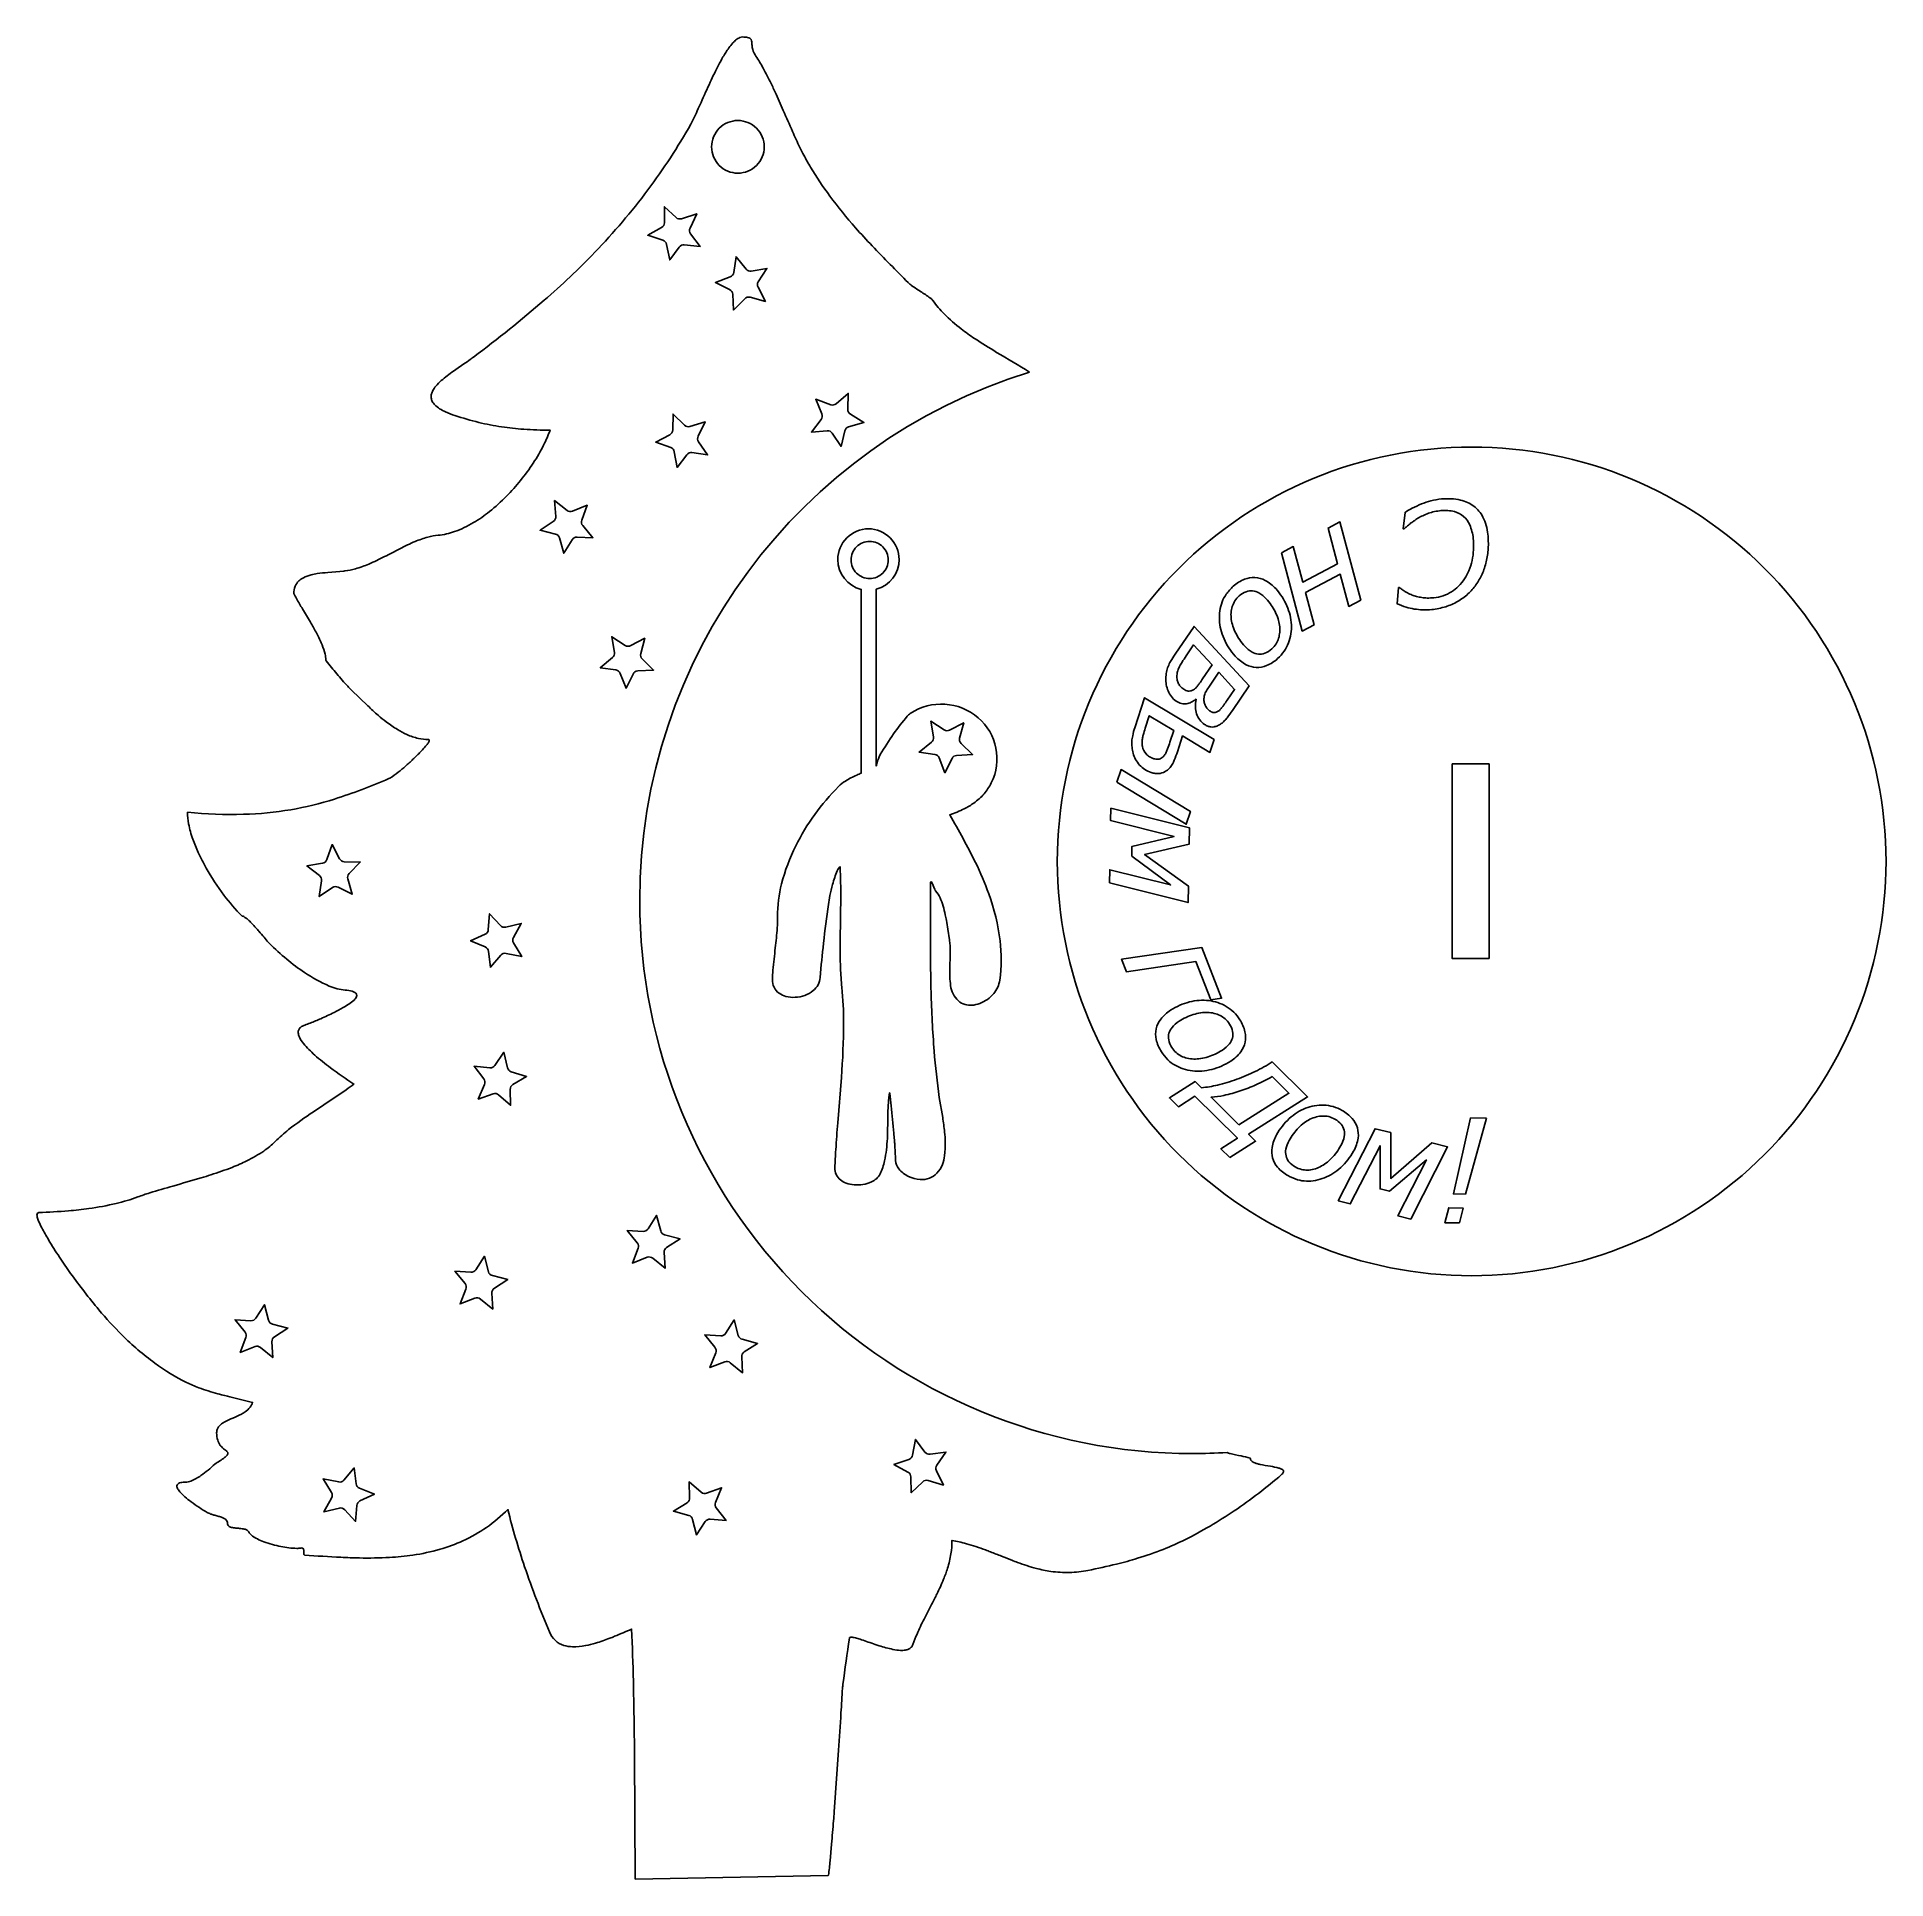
# Model space of a CAD drawing. Header units: metres. Extents: x 507.3 to 577.5, y -129.3 to -59.3.
import ezdxf

# ---------------------------------------------------------------- set-up
doc = ezdxf.new("R2010")
doc.units = ezdxf.units.M

msp = doc.modelspace()

# ---------------------------------------------------------------- linework, layer by layer
for points in [[(544.991535, -72.007202, 0.000437), (543.738734, -71.257087, -0.011424), (542.902661, -70.731197, -0.018004), (542.392626, -70.36683, -0.03269), (541.745898, -69.797678, -0.042387), (541.318052, -69.288725, 0.080652), (541.248241, -69.217485, 0.01863), (540.893398, -68.976119, -0.014658), (540.504054, -68.715783, -0.041701), (540.378162, -68.609305, -0.0051), (539.007617, -67.210513, -0.010695), (538.375405, -66.523126, -0.020949), (537.401942, -65.320143, -0.02451), (536.66656, -64.220471, -0.01484), (536.414056, -63.769838, -0.011377), (536.115982, -63.16565, -0.004969), (535.98139, -62.868752, -0.001839), (535.628749, -62.061822, 0.004384), (535.320196, -61.365454, 0.007613), (535.132944, -60.968825, 0.01425), (534.8281, -60.390086, 0.017925), (534.55665, -59.946498, -0.107509), (534.4512, -59.674946, -0.014202), (534.445288, -59.629089, -0.009498), (534.439709, -59.560187), (534.434452, -59.484897), (534.432073, -59.461995, 0.091041), (534.403437, -59.372902, 0.126502), (534.357464, -59.32298, 0.098803), (534.275587, -59.290474, 0.045271), (534.085569, -59.273234, 0.104204), (533.976119, -59.296295, 0.067826), (533.830592, -59.385671, 0.039014), (533.713725, -59.497684, 0.025801), (533.560509, -59.688312, 0.027109), (533.339037, -60.032908, 0.01575), (533.010162, -60.656187, 0.006241), (532.850834, -60.993268, 0.002763), (532.504804, -61.760822, -0.005878), (532.217322, -62.388049, -0.018181), (532.114708, -62.586178, -0.032159), (530.48432, -65.082663, -0.03082), (528.469595, -67.45315, -0.022976), (526.545572, -69.277399, -0.017687), (523.862562, -71.435855, -0.007081), (523.734848, -71.528571, -0.003797), (523.492983, -71.696246), (523.189822, -71.904002), (523.092631, -71.971902, 0.023279), (522.633435, -72.33062, 0.044695), (522.421474, -72.548445, 0.044901), (522.31244, -72.71035, 0.063466), (522.261605, -72.839048, 0.089849), (522.251235, -72.986526, 0.092308), (522.292832, -73.124352, 0.078533), (522.387066, -73.252531, 0.052996), (522.570621, -73.399214, 0.03697), (522.795017, -73.520178, 0.024693), (523.150441, -73.658494, 0.021019), (524.055852, -73.918573, 0.022311), (524.926898, -74.088869, 0.020154), (525.765737, -74.179949, 0.016965), (526.767388, -74.213945, -0.034209), (526.523355, -74.784311, -0.026881), (526.126844, -75.466624, -0.049507), (525.110181, -76.726138, -0.029427), (524.463819, -77.309156, -0.03482), (523.858755, -77.72798, -0.048351), (523.131127, -78.069851, -0.061556), (522.513926, -78.207641, 0.042131), (522.125673, -78.278654, 0.032067), (521.635326, -78.446188, 0.015181), (521.348578, -78.575518, 0.007317), (520.766411, -78.870283, -0.00708), (520.178193, -79.168464, -0.014464), (519.884203, -79.301902, -0.030052), (519.376655, -79.47977, -0.03857), (518.965724, -79.563021), (518.931241, -79.566687), (518.319989, -79.620663, 0.014826), (517.922162, -79.667331, 0.025311), (517.691976, -79.713282, 0.051959), (517.39353, -79.822721, 0.076747), (517.216387, -79.946132, 0.108875), (517.080363, -80.148315, 0.094107), (517.027923, -80.424467, 0.01282), (517.127453, -80.610491, 0.005854), (517.360466, -81.009433, -0.001675), (517.662809, -81.517278, -0.00493), (517.763251, -81.691178, -0.012529), (517.977681, -82.094296, -0.018898), (518.102803, -82.370015, -0.036323), (518.218586, -82.724608, -0.060823), (518.245648, -82.946254, 0.168376), (518.258017, -82.981941, 0.009705), (518.662009, -83.474779, 0.006635), (519.077803, -83.94949, 0.020552), (519.220227, -84.095285), (519.836812, -84.688177, 0.010739), (520.241055, -85.053739, 0.014996), (520.543649, -85.300306, 0.025326), (520.967387, -85.59213, 0.032608), (521.320644, -85.779312, 0.04809), (521.761164, -85.928218, 0.057528), (522.147702, -85.972839, -0.117876), (522.167953, -85.97768, -0.184592), (522.17706, -85.987727, -0.124899), (522.178827, -86.002044, -0.061807), (522.171722, -86.029967, -0.051369), (522.145945, -86.080055, -0.022999), (522.072596, -86.181952, -0.020798), (521.917744, -86.361567, -0.012018), (521.630034, -86.654081, -0.009569), (521.338139, -86.926285, -0.010815), (521.070261, -87.156413, -0.018954), (520.768498, -87.385913, -0.050237), (520.643524, -87.456133, -0.026246), (518.576345, -88.231971, -0.033839), (516.911718, -88.637414, -0.036759), (515.12054, -88.813105, -0.030999), (512.988731, -88.73272, 0.0484), (513.03181, -89.1767, 0.035693), (513.189947, -89.759857, 0.024751), (513.395458, -90.266061, 0.020462), (513.698245, -90.85329, 0.0311), (514.370229, -91.880828, 0.036029), (515.063986, -92.682481, -0.137871), (515.129327, -92.700847, -0.045599), (515.291295, -92.821229, -0.01771), (515.410762, -92.936083, -0.010602), (515.599108, -93.138882, -0.004407), (515.699684, -93.253915, -0.002194), (515.898583, -93.487557, 0.004161), (516.059512, -93.675099, 0.016976), (516.100873, -93.719368, 0.023426), (516.757443, -94.317137, 0.024613), (517.434081, -94.823555, 0.046583), (518.376889, -95.338838, 0.080153), (518.984915, -95.49223, -0.037228), (519.241678, -95.534082, -0.08037), (519.353402, -95.580844, -0.16271), (519.413321, -95.653236, -0.18581), (519.413437, -95.736171, -0.128866), (519.316817, -95.870838, -0.041906), (518.904691, -96.157874, -0.016458), (518.556714, -96.344233, -0.011663), (518.051752, -96.579154, -0.007528), (517.651391, -96.747038, -0.015065), (517.447695, -96.821827, 0.085526), (517.285569, -96.908801, 0.13266), (517.213628, -97.004624, 0.120856), (517.198111, -97.115001, 0.080431), (517.241046, -97.275496, 0.070954), (517.398868, -97.525232, 0.034284), (517.82451, -97.960867, 0.023067), (518.420168, -98.444854, 0.016282), (519.315122, -99.061924, -0.00912), (519.017972, -99.279341, -0.00612), (518.565504, -99.589682), (517.774187, -100.113598, 0.01801), (516.832128, -100.795379, 0.030739), (516.321359, -101.246931, -0.046665), (515.886012, -101.607804, -0.035339), (515.241685, -101.98379, -0.02149), (514.683724, -102.229357, -0.015361), (513.88015, -102.514434, -0.006346), (513.504719, -102.62954, -0.002237), (512.43417, -102.937768, 0.006477), (511.555517, -103.198834, 0.012378), (511.101164, -103.352698, -0.029315), (510.275806, -103.601391, -0.024008), (509.241682, -103.796033, -0.014305), (508.466305, -103.881222, -0.009831), (507.333532, -103.950589, 0.229376), (507.288896, -103.974538, 0.164904), (507.268542, -104.040215, 0.060236), (507.28003, -104.117975, 0.029468), (507.331333, -104.269775, 0.025499), (507.448686, -104.521777, 0.013394), (507.708572, -104.982497, 0.010325), (508.122376, -105.641013, 0.010704), (508.547902, -106.258898, 0.0176), (509.620367, -107.641632, 0.023667), (510.500154, -108.600885, 0.03666), (511.749162, -109.670041, 0.042785), (512.951362, -110.405735, 0.029586), (513.416155, -110.604712, 0.019541), (514.145653, -110.835386, 0.00454), (514.404061, -110.903604, 0.002959), (514.802106, -111.002322), (515.461642, -111.161839, -0.100242), (515.368671, -111.345718, -0.0779), (515.174962, -111.525226, -0.032933), (515.038712, -111.604334, -0.01448), (514.713469, -111.753984, 0.018926), (514.409105, -111.89732, 0.043244), (514.284514, -111.9762, 0.104659), (514.140972, -112.14273, 0.126375), (514.095451, -112.319957, 0.072191), (514.135485, -112.595791, 0.090299), (514.236372, -112.795204, 0.030253), (514.288184, -112.85561, 0.025182), (514.358056, -112.920832), (514.465475, -113.007578, -0.051889), (514.508355, -113.053226, -0.101582), (514.522318, -113.08228, -0.143323), (514.520851, -113.119707, -0.089273), (514.492274, -113.171773, -0.068497), (514.40054, -113.257917, -0.019197), (514.026281, -113.502483, -0.022622), (513.768108, -113.738294, -0.023346), (513.498014, -113.942872, -0.04932), (513.118682, -114.15158, -0.101455), (512.910884, -114.194183, 0.044026), (512.732458, -114.209924, 0.088236), (512.648076, -114.240918, 0.14985), (512.598305, -114.294852, 0.155015), (512.588374, -114.365208, 0.124924), (512.643264, -114.48948, 0.046534), (512.890537, -114.750959, 0.020376), (513.12327, -114.938994, 0.01571), (513.441874, -115.160443, 0.014494), (513.735413, -115.339204, 0.034152), (513.86689, -115.402672, 0.022854), (513.927339, -115.423767, 0.010314), (514.064033, -115.461514, -0.007439), (514.210905, -115.501164, -0.016929), (514.274532, -115.521715, -0.040902), (514.380713, -115.570158, -0.062737), (514.442106, -115.615402, -0.205416), (514.510471, -115.7747, 0.180018), (514.536598, -115.844918, 0.131092), (514.620394, -115.901958, 0.044753), (514.693457, -115.92042, 0.018852), (514.870771, -115.941867, -0.010163), (515.069594, -115.962418, -0.027433), (515.142516, -115.975549, -0.081377), (515.264225, -116.026351, -0.139459), (515.316539, -116.084124, 0.108772), (515.40516, -116.194748, 0.053366), (515.645912, -116.349765, 0.028147), (515.885207, -116.45353, 0.02084), (516.22044, -116.561359, 0.017185), (516.541014, -116.638167, 0.018851), (516.837561, -116.686966, 0.027156), (517.140925, -116.708571, 0.0536), (517.294713, -116.694646, -0.113689), (517.355507, -116.69641, -0.177001), (517.388204, -116.719058, -0.098573), (517.401369, -116.748689, -0.05004), (517.409063, -116.811636), (517.410589, -116.912847, 0.126293), (517.425236, -116.951391, 0.224956), (517.446083, -116.963158, 0.004534), (518.81863, -117.048695, 0.008832), (519.524172, -117.073758, 0.017836), (520.667945, -117.053367, 0.023002), (521.5508, -116.965241, 0.033043), (522.58573, -116.742978, 0.037801), (523.45421, -116.422826, 0.045053), (524.353175, -115.909557, 0.04417), (525.162644, -115.231732, 0.020783), (525.801866, -117.406409, 0.017771), (526.742974, -119.884224, 0.106003), (526.968439, -120.206994, 0.112068), (527.290813, -120.394424, 0.073181), (527.621415, -120.44687, 0.049421), (528.113756, -120.403662, 0.026728), (528.496705, -120.310052, 0.018609), (529.032116, -120.126421, 0.007228), (529.220438, -120.050751, 0.002092), (529.866202, -119.777187, -0.004954), (529.931535, -121.755692, -0.003542), (529.975881, -124.52419), (530.004542, -129.273234), (537.334528, -129.134932, 0.369113), (537.349429, -129.121711, 0.01191), (537.41128, -128.581816), (537.463403, -127.947102, 0.00167), (537.5411, -127.059561, 0.004353), (537.566808, -126.71868), (537.728409, -124.372784, 0.001009), (537.823107, -122.959143, 0.001529), (537.880842, -122.026322, -0.019124), (537.895796, -121.87264, -0.001664), (538.140802, -120.115853, -0.290049), (538.161863, -120.091176, -0.105004), (538.245092, -120.083628, -0.031765), (538.327329, -120.098788, -0.014797), (538.499942, -120.147564, -0.005173), (538.596246, -120.178981, -0.001892), (538.858323, -120.268592, 0.002467), (539.122675, -120.358641, 0.004351), (539.273206, -120.407638, 0.023122), (539.795308, -120.546384, 0.042917), (540.084362, -120.583505, 0.044487), (540.268065, -120.574869, 0.066715), (540.386576, -120.542182, 0.102534), (540.493398, -120.468045, 0.108315), (540.557176, -120.362594, -0.020749), (540.712006, -119.962993, -0.014193), (540.978528, -119.396166), (541.043914, -119.268319), (541.223932, -118.922018, 0.002152), (541.378774, -118.622305, 0.003682), (541.467217, -118.446104, 0.016669), (541.720934, -117.884762, 0.023056), (541.87162, -117.465543, 0.035269), (542.000136, -116.912809, 0.039506), (542.040115, -116.407621, -0.02768), (542.587184, -116.530241, -0.020264), (543.314757, -116.768417, -0.003893), (543.506345, -116.841554, -0.001781), (543.923139, -117.006104, 0.002478), (544.317337, -117.1611, 0.004618), (544.530022, -117.24126, 0.021945), (545.247017, -117.468812, 0.029635), (545.79268, -117.581799, 0.042629), (546.505751, -117.624434, 0.043004), (547.2095, -117.545681, 0.010363), (548.291047, -117.305959, 0.013759), (549.09605, -117.086317, 0.020261), (550.070773, -116.747656, 0.02313), (550.895758, -116.378087, 0.031462), (552.769057, -115.279681, 0.030226), (554.563391, -113.905235, 0.07324), (554.628934, -113.829056, 0.154058), (554.641373, -113.782024, 0.165754), (554.625643, -113.742143, 0.094534), (554.56816, -113.69584, 0.060311), (554.464421, -113.65571, 0.020275), (554.141734, -113.587577, -0.006986), (553.749767, -113.515639, -0.022827), (553.631287, -113.486503, -0.030497), (553.516741, -113.444982, -0.050981), (553.453046, -113.409303, -0.100409), (553.399477, -113.352736, -0.140419), (553.383988, -113.298671, 0.334449), (553.370113, -113.280248, 0.019604), (553.02628, -113.195895, -0.006071), (552.616731, -113.107096, -0.038731), (552.553949, -113.087463), (552.495021, -113.065468, -0.015541), (551.189465, -113.106058, -0.414214), (530.172696, -92.089289, -0.329016), (544.991535, -72.007202)], [(534.905273, -63.448335, 0.414214), (533.905273, -62.448335, 0.414214), (532.905273, -63.448335, 0.414214), (533.905273, -64.448335, 0.414214), (534.905273, -63.448335)], [(531.763904, -66.179604), (532.339174, -65.99144), (532.087523, -66.541906, 0.271133), (532.108776, -66.752152), (532.465499, -67.24112), (531.86421, -67.17189, 0.271133), (531.670822, -67.257072), (531.316019, -67.747435), (531.196052, -67.154182, 0.271133), (531.055279, -66.996582), (530.479276, -66.810674), (531.006422, -66.513254, 0.271133), (531.112807, -66.33067), (531.111621, -65.725409), (531.557381, -66.134847, 0.271133), (531.763904, -66.179604)], [(534.41351, -68.169079), (535.010203, -68.067597), (534.680305, -68.575051, 0.271133), (534.670395, -68.786135), (534.951299, -69.322264), (534.366738, -69.165325, 0.271133), (534.162922, -69.221128), (533.739837, -69.653957), (533.708456, -69.049509, 0.271133), (533.592401, -68.872913), (533.050016, -68.604287), (533.615183, -68.387657, 0.271133), (533.747273, -68.222711), (533.835146, -67.623862), (534.215819, -68.094426, 0.271133), (534.41351, -68.169079)], [(537.968183, -74.240854), (537.828791, -74.829845), (537.49029, -74.32809, 0.271133), (537.299805, -74.2366), (536.696565, -74.286039), (537.069161, -73.809054, 0.271133), (537.097309, -73.59962), (536.863879, -73.041183), (537.432657, -73.248146, 0.271133), (537.640539, -73.210198), (538.099511, -72.815626), (538.078439, -73.420521, 0.271133), (538.178769, -73.606502), (538.695859, -73.921081), (538.114058, -74.087964, 0.271133), (537.968183, -74.240854)], [(531.428422, -74.207165), (531.443679, -73.602096), (531.878152, -74.023493, 0.271133), (532.083382, -74.073844), (532.663552, -73.901378), (532.397039, -74.444805, 0.271133), (532.412573, -74.65555), (532.75588, -75.154029), (532.156693, -75.068489, 0.271133), (531.961063, -75.148385), (531.593069, -75.628929), (531.489264, -75.032635, 0.271133), (531.352824, -74.871269), (530.782084, -74.669781), (531.317115, -74.386792, 0.271133), (531.428422, -74.207165)], [(577.536937, -90.602033, 0.414214), (561.790442, -74.855537, 0.414214), (546.043947, -90.602033, 0.414214), (561.790442, -106.348528, 0.414214), (577.536937, -90.602033)], [(526.983668, -77.493897), (526.939463, -76.890252), (527.413199, -77.26697, 0.271133), (527.62238, -77.296934), (528.182821, -77.068355), (527.970934, -77.635317, 0.271133), (528.007077, -77.84352), (528.397653, -78.305896), (527.792964, -78.27958, 0.271133), (527.60612, -78.378293), (527.287069, -78.892635), (527.125238, -78.309409, 0.271133), (526.973619, -78.162214), (526.385858, -78.017719), (526.89053, -77.683582, 0.271133), (526.983668, -77.493897)], [(560.642795, -76.828852, -0.07959), (561.366626, -76.871893, -0.105106), (561.86859, -77.100698, -0.115648), (562.217458, -77.517505, -0.092052), (562.407242, -78.170028, -0.039405), (562.418574, -78.717819, -0.043181), (562.346605, -79.212766, -0.045853), (562.185931, -79.685921, -0.048805), (561.954013, -80.094248, -0.05513), (561.646806, -80.439345, -0.052295), (561.253006, -80.725734, -0.056872), (560.806972, -80.922567, -0.050673), (560.271134, -81.031584, -0.032612), (559.927125, -81.043371, -0.035263), (559.610364, -81.011125, -0.033485), (559.300784, -80.938378, -0.028708), (558.953109, -80.809436), (559.013652, -80.198661), (559.053748, -80.19466, 0.011711), (559.152511, -80.27171, 0.012409), (559.249116, -80.339848, 0.039717), (559.34952, -80.400324, 0.023151), (559.533228, -80.48158, 0.033514), (559.690924, -80.533624, 0.026567), (559.896206, -80.574948, 0.034722), (560.105124, -80.593476, 0.029631), (560.35062, -80.5836, 0.056475), (560.710911, -80.505947, 0.060423), (561.021868, -80.35734, 0.053167), (561.292622, -80.141621, 0.0513), (561.520764, -79.864808, 0.049993), (561.685422, -79.555785, 0.042897), (561.807464, -79.166673, 0.040385), (561.860892, -78.761992, 0.037515), (561.850149, -78.322805, 0.079905), (561.715119, -77.81301, 0.106842), (561.481182, -77.493015, 0.116427), (561.134939, -77.310197, 0.088591), (560.62479, -77.2707, 0.029044), (560.374093, -77.310521, 0.031527), (560.149235, -77.374846, 0.022132), (559.929763, -77.466127, 0.025399), (559.746902, -77.563475, 0.015522), (559.584869, -77.668597, 0.017996), (559.451487, -77.768432, 0.01109), (559.324023, -77.875947, 0.014468), (559.230652, -77.963249), (559.193229, -77.966983), (559.257518, -77.339635, -0.022453), (559.530675, -77.182508, -0.018383), (559.878801, -77.018471, -0.038946), (560.238493, -76.898821, -0.035972), (560.642795, -76.828852)], [(539.165313, -86.977624), (539.165313, -80.258175, 0.34025), (540.032825, -79.130946, 0.414214), (538.866718, -77.964839, 0.414214), (537.700611, -79.130946, 0.346669), (538.594087, -80.264735), (538.594087, -87.247468, -0.001955), (538.421819, -87.322636, 0.037699), (537.98828, -87.549937, 0.056848), (537.733743, -87.752352, 0.040164), (536.823064, -88.822396, 0.040587), (536.103744, -90.012404, 0.052897), (535.566052, -91.454573, 0.064696), (535.412733, -92.705408, -0.019931), (535.39892, -93.128818, -0.011042), (535.326744, -93.889898, 0.005978), (535.238106, -94.733564, 0.014565), (535.215974, -95.081104, 0.122225), (535.280728, -95.386749, 0.128136), (535.474567, -95.613686, 0.090445), (535.732882, -95.731721, 0.072978), (536.082023, -95.767641, 0.157929), (536.765378, -95.51319, 0.207439), (537.032256, -95.015248, -0.007137), (537.15978, -93.707372, -0.006344), (537.342848, -92.240509, -0.017708), (537.401938, -91.900884, -0.014066), (537.503311, -91.478976, -0.032859), (537.68169, -90.957567, -0.097829), (537.785602, -90.802493), (537.80485, -91.260326), (537.811608, -91.689468), (537.811858, -91.878188), (537.786765, -93.63427, 0.010847), (537.805175, -94.651125, 0.014969), (537.856526, -95.386326, -0.026099), (537.921141, -96.746133, -0.017168), (537.840406, -98.81325), (537.699871, -100.531231, 0.004418), (537.625392, -101.557715, 0.006644), (537.590975, -102.241281, 0.116951), (537.642717, -102.502122, 0.118988), (537.804184, -102.707811, 0.082682), (538.019519, -102.826406, 0.064811), (538.32551, -102.891301, 0.12085), (538.977999, -102.785342, 0.17826), (539.310102, -102.473255, 0.065553), (539.479373, -101.983432, 0.039406), (539.584889, -101.130168), (539.590371, -100.961264), (539.599773, -100.408494, -0.006887), (539.611627, -99.972243, -0.012431), (539.627526, -99.730967, -0.005282), (539.650659, -99.503218, -0.017736), (539.660664, -99.435763, -0.033241), (539.668655, -99.40436, -0.256388), (539.671918, -99.401301, -0.384803), (539.674898, -99.402865, -0.045838), (539.681262, -99.426688), (539.724035, -99.893082, -0.001038), (539.831207, -100.931932, -0.004396), (539.853846, -101.177494, -0.007192), (539.864202, -101.32787, -0.001697), (539.89675, -101.965804, 0.159782), (540.019623, -102.287872, 0.117009), (540.388196, -102.571853, 0.084249), (540.833766, -102.688205, 0.109881), (541.18553, -102.641659, 0.116338), (541.470313, -102.454233, 0.100649), (541.677756, -102.120744, 0.057458), (541.760152, -101.785573, 0.038226), (541.785955, -101.268367, 0.019752), (541.760726, -100.887043, 0.013553), (541.687066, -100.335084), (541.558024, -99.571452, -0.016075), (541.363833, -97.811764, -0.012586), (541.244978, -95.553931, -0.005268), (541.229206, -94.620058, -0.001588), (541.219366, -91.521076, -0.041278), (541.230124, -91.390987, -0.300974), (541.243405, -91.376722, -0.302652), (541.257743, -91.381978, -0.050824), (541.299971, -91.454039), (541.312632, -91.483384), (541.365734, -91.615788, 0.016479), (541.406089, -91.708731, 0.085914), (541.417366, -91.724729, -0.099571), (541.588706, -91.982349, -0.045351), (541.786465, -92.626706, -0.008723), (541.828319, -92.844686, -0.005796), (541.881755, -93.17442), (541.943282, -93.580126), (541.951636, -93.630786, -0.042167), (541.970652, -93.839977, -0.010805), (541.95818, -94.658233, 0.041776), (541.989015, -95.318711, 0.083566), (542.086225, -95.636447, 0.094145), (542.288207, -95.90138, 0.110859), (542.53584, -96.040175, 0.090776), (542.793842, -96.068406, 0.075356), (543.09801, -95.999591, 0.123466), (543.625677, -95.623988, 0.142494), (543.857412, -95.109788, 0.066847), (543.867615, -93.616959, 0.054313), (543.440119, -91.832854, 0.029134), (542.933586, -90.641273, 0.018379), (541.95558, -88.838015, 0.027036), (542.509313, -88.600017, 0.038828), (542.870062, -88.384944, 0.059744), (543.259186, -88.033491, 0.063392), (543.534351, -87.622758, 0.343844), (543.034777, -85.141882, 0.335186), (540.457484, -84.979581, 0.075672), (540.337294, -85.088228, 0.014502), (539.824629, -85.754632, 0.028133), (539.316669, -86.546273, 0.076547), (539.193807, -86.871263, 0.050255), (539.181348, -86.903689, 0.045249), (539.174596, -86.941655), (539.170659, -86.972912), (539.168977, -86.975401, -0.000734), (539.165313, -86.977624)], [(538.912376, -78.44354, 0.414214), (538.208034, -79.147882, 0.414214), (538.912376, -79.852224, 0.414214), (539.616718, -79.147882, 0.414214), (538.912376, -78.44354)], [(552.807736, -82.80667, -0.039617), (552.564262, -82.490464, -0.040864), (552.380353, -82.150024, -0.043696), (552.256636, -81.784396, -0.048163), (552.206817, -81.43762, -0.04834), (552.224419, -81.07505, -0.051505), (552.308085, -80.744684, -0.064919), (552.465968, -80.446899, -0.054622), (552.731677, -80.147769, -0.087349), (553.159836, -79.878675, -0.110782), (553.554888, -79.812412, -0.108491), (553.941062, -79.923252, -0.085153), (554.3419, -80.237916, -0.039036), (554.585786, -80.553898, -0.040893), (554.767671, -80.888776, -0.043325), (554.888523, -81.250296, -0.045596), (554.940827, -81.608768, -0.052849), (554.922319, -81.955718, -0.051608), (554.830168, -82.299333, -0.06004), (554.662915, -82.614094, -0.05683), (554.414165, -82.896627, -0.086227), (553.998411, -83.159219, -0.106269), (553.604329, -83.230752, -0.114756), (553.220118, -83.128258, -0.086774), (552.807736, -82.80667)], [(552.656829, -81.414509, 0.044161), (552.715271, -81.664246, 0.039175), (552.826871, -81.93084, 0.034909), (552.975195, -82.180724, 0.032485), (553.169178, -82.425366, 0.076676), (553.447612, -82.651623, 0.111291), (553.684713, -82.726962, 0.114845), (553.928517, -82.691935, 0.091247), (554.19099, -82.52979, 0.066051), (554.354924, -82.336548, 0.071171), (554.452928, -82.122581, 0.056013), (554.496471, -81.889926, 0.050936), (554.489012, -81.629887, 0.044496), (554.432356, -81.382, 0.038689), (554.320963, -81.111754, 0.03401), (554.171137, -80.859701, 0.032777), (553.98226, -80.621213, 0.076676), (553.707489, -80.397932, 0.107837), (553.466725, -80.319616, 0.116423), (553.21948, -80.352484, 0.093118), (552.954851, -80.514606, 0.064704), (552.791865, -80.70569, 0.068705), (552.691112, -80.919823, 0.058416), (552.647019, -81.154281, 0.053486), (552.656829, -81.414509)], [(529.215552, -82.661399), (529.112694, -82.064941), (529.620907, -82.393667, 0.271133), (529.832014, -82.40309), (530.367494, -82.12095), (530.211903, -82.705871, 0.271133), (530.268177, -82.909558), (530.701981, -83.331643), (530.097607, -83.364419, 0.271133), (529.92128, -83.480881), (529.653905, -84.023884), (529.435972, -83.459219, 0.271133), (529.270722, -83.32751), (528.671672, -83.241019), (529.141355, -82.859262, 0.271133), (529.215552, -82.661399)], [(550.560509, -84.509237, -0.073652), (550.377355, -84.339872, -0.074347), (550.252618, -84.126508, -0.049136), (550.184487, -83.88643, -0.051275), (550.166358, -83.64792, -0.040867), (550.194001, -83.406963, -0.045541), (550.255621, -83.198133, -0.030944), (550.351094, -83.001367, -0.021415), (550.517921, -82.733157), (551.243703, -81.670605), (553.332105, -83.933182), (552.697235, -84.862638, -0.013286), (552.493058, -85.145135, -0.029407), (552.390194, -85.264521, -0.048745), (552.273325, -85.367058, -0.047239), (552.134791, -85.447922, -0.063413), (552.000229, -85.489265, -0.074472), (551.880211, -85.491997, -0.062901), (551.762977, -85.46187, -0.055578), (551.642093, -85.397667, -0.082726), (551.456181, -85.219425, -0.08358), (551.339668, -84.992647, -0.070403), (551.296749, -84.741138, -0.061048), (551.324187, -84.448541), (551.306441, -84.43642, -0.066141), (551.133236, -84.551219, -0.071703), (550.950561, -84.609748, -0.105162), (550.764668, -84.601816, -0.086984), (550.560509, -84.509237)], [(550.84721, -84.060928, 0.055927), (550.93097, -84.105338, 0.060115), (551.016344, -84.127657, 0.092373), (551.102618, -84.12346, 0.066434), (551.214327, -84.080709, 0.064345), (551.293539, -84.023637, 0.0495), (551.376987, -83.928303, 0.006431), (551.451316, -83.82613, 0.004201), (551.561733, -83.667359), (551.925382, -83.134974), (551.225353, -82.373783), (550.937464, -82.795255, 0.011553), (550.782499, -83.033775, 0.01816), (550.69308, -83.191137, 0.0393), (550.622972, -83.356101, 0.051277), (550.592847, -83.490289, 0.059918), (550.593395, -83.676463, 0.076503), (550.633128, -83.817101, 0.074732), (550.714099, -83.943054, 0.062833), (550.84721, -84.060928)], [(551.863057, -84.897951, 0.058748), (551.923545, -84.929588, 0.067131), (551.981765, -84.943249, 0.078052), (552.042185, -84.943192, 0.067104), (552.109406, -84.923078, 0.066049), (552.201138, -84.863584, 0.055925), (552.289219, -84.769375, 0.009691), (552.368053, -84.663719, 0.005596), (552.498911, -84.476672), (552.779223, -84.066292), (552.185235, -83.416572), (551.827647, -83.940084, 0.010958), (551.710508, -84.119914, 0.025551), (551.666005, -84.200543, 0.056436), (551.63564, -84.286248, 0.038797), (551.615883, -84.416806, 0.064713), (551.626595, -84.568718, 0.074987), (551.671643, -84.69238, 0.06054), (551.751222, -84.801795, 0.055502), (551.863057, -84.897951)], [(549.612222, -87.226322, -0.06442), (549.371154, -87.111168, -0.064934), (549.169105, -86.939604, -0.057585), (549.016347, -86.724341, -0.061537), (548.924869, -86.494776, -0.040127), (548.882248, -86.266353, -0.041914), (548.877691, -86.04391, -0.037779), (548.907564, -85.825271, -0.026423), (548.989878, -85.520924), (549.363323, -84.382491), (551.999318, -85.973781), (551.840227, -86.458764), (550.805069, -85.830821), (550.607461, -86.43322, -0.016729), (550.490648, -86.752806, -0.031195), (550.411838, -86.917528, -0.069586), (550.303045, -87.062188, -0.061579), (550.142136, -87.188112, -0.123106), (549.891042, -87.264068, -0.050481), (549.756879, -87.259548, -0.045635), (549.612222, -87.226322)], [(541.336092, -85.871384), (541.233234, -85.274927), (541.741447, -85.603653, 0.271133), (541.952554, -85.613076), (542.488034, -85.330935), (542.332443, -85.915857, 0.271133), (542.388717, -86.119543), (542.822521, -86.541629), (542.218147, -86.574404, 0.271133), (542.04182, -86.690866), (541.774445, -87.23387), (541.556512, -86.669204, 0.271133), (541.391262, -86.537496), (540.792212, -86.451005), (541.261895, -86.069247, 0.271133), (541.336092, -85.871384)], [(549.709093, -86.698312, 0.048598), (549.796839, -86.71792, 0.056054), (549.874846, -86.718758, 0.075196), (549.951867, -86.700071, 0.067474), (550.028308, -86.656011, 0.066316), (550.113557, -86.570623, 0.059431), (550.181958, -86.454791, 0.016805), (550.232352, -86.329724, 0.008114), (550.323668, -86.065887), (550.467688, -85.62685), (549.540736, -85.065502), (549.384994, -85.540274, 0.014317), (549.307984, -85.799909, 0.025528), (549.276507, -85.948559, 0.042054), (549.264826, -86.101332, 0.048031), (549.278724, -86.234834, 0.140055), (549.422803, -86.519583, 0.066593), (549.547491, -86.622719, 0.060353), (549.709093, -86.698312)], [(518.497327, -91.595761), (517.998045, -91.9379), (518.084988, -91.338916, 0.271133), (518.005549, -91.143099), (517.525868, -90.773981), (518.122403, -90.671572, 0.271133), (518.284089, -90.53551), (518.486911, -89.965243), (518.768647, -90.500935, 0.271133), (518.948013, -90.612662), (519.553045, -90.629335), (519.130632, -91.06282, 0.271133), (519.079801, -91.267933), (519.250909, -91.848504), (518.708108, -91.580721, 0.271133), (518.497327, -91.595761)], [(524.420911, -93.193885), (524.471709, -92.590758), (524.88066, -93.036965, 0.271133), (525.082576, -93.099293), (525.67188, -92.961228), (525.373885, -93.488049, 0.271133), (525.377003, -93.699343), (525.690416, -94.217141), (525.097294, -94.096527, 0.271133), (524.897305, -94.164786), (524.5017, -94.622868), (524.433125, -94.021503, 0.271133), (524.306407, -93.852396), (523.748497, -93.617708), (524.299238, -93.366658, 0.271133), (524.420911, -93.193885)], [(552.63344, -98.19183, -0.039617), (552.281735, -98.380431, -0.040864), (551.915844, -98.506309, -0.043696), (551.534927, -98.568691, -0.048163), (551.184669, -98.561244, -0.04834), (550.829834, -98.484701, -0.051505), (550.517553, -98.348237, -0.064919), (550.24953, -98.143869, -0.054622), (549.997779, -97.832901, -0.087349), (549.802174, -97.366563, -0.110782), (549.801278, -96.965994, -0.108491), (549.973659, -96.603088, -0.085153), (550.349526, -96.258983, -0.039036), (550.701077, -96.06994, -0.040893), (551.06115, -95.945151, -0.043325), (551.437547, -95.884924, -0.045596), (551.79975, -95.891829, -0.052849), (552.139027, -95.966715, -0.051608), (552.462993, -96.113713, -0.06004), (552.746236, -96.330097, -0.05683), (552.984381, -96.621624, -0.086227), (553.175595, -97.074662, -0.106269), (553.181849, -97.475135, -0.114756), (553.018021, -97.837465, -0.086774), (552.63344, -98.19183)], [(551.235317, -98.113494, 0.044161), (551.491243, -98.096596, 0.039175), (551.772476, -98.030004, 0.034909), (552.043219, -97.924454, 0.032485), (552.31624, -97.773, 0.076676), (552.584908, -97.535229, 0.111291), (552.697935, -97.313603, 0.114845), (552.703169, -97.067352, 0.091247), (552.586038, -96.781934, 0.066051), (552.422143, -96.588658, 0.071171), (552.227041, -96.457047, 0.056013), (552.004612, -96.376115, 0.050936), (551.746843, -96.341032, 0.044496), (551.493033, -96.35647, 0.038689), (551.20823, -96.422262, 0.03401), (550.935103, -96.528939, 0.032777), (550.668985, -96.67636, 0.076676), (550.403852, -96.911003, 0.107837), (550.287291, -97.135757, 0.116423), (550.279364, -97.385051, 0.093118), (550.396121, -97.672592, 0.064704), (550.558042, -97.86458, 0.068705), (550.752859, -97.998932, 0.058416), (550.976976, -98.0807, 0.053486), (551.235317, -98.113494)], [(524.606099, -99.433555), (524.035622, -99.635788), (524.273681, -99.079308, 0.271133), (524.247272, -98.869648), (523.87865, -98.389586), (524.481458, -98.444032, 0.271133), (524.672696, -98.354127), (525.015351, -97.855199), (525.149849, -98.445328, 0.271133), (525.294449, -98.599424), (525.874844, -98.771132), (525.35516, -99.081406, 0.271133), (525.25329, -99.266547), (525.269338, -99.871596), (524.813658, -99.473227, 0.271133), (524.606099, -99.433555)], [(552.597052, -101.855064), (552.258766, -101.520923), (552.890768, -101.121914), (551.275787, -99.52672), (550.645697, -99.927616), (550.303589, -99.589699), (551.285654, -98.970081), (551.522645, -99.204168, 0.03522), (552.13376, -99.102391, 0.028611), (552.863668, -98.882472, 0.02618), (553.566197, -98.583622, 0.026952), (554.214004, -98.222591), (555.557592, -99.549718), (553.309635, -100.969265), (553.579117, -101.235446), (552.597052, -101.855064)], [(552.948415, -100.61247), (554.846308, -99.413533), (554.204138, -98.77923, -0.024102), (553.590476, -99.092498, -0.025841), (552.991776, -99.326185, -0.026884), (552.376438, -99.495519, -0.03489), (551.889599, -99.566627), (552.948415, -100.61247)], [(557.301479, -101.615821, -0.039617), (557.080479, -101.948126, -0.040864), (556.817362, -102.231835, -0.043696), (556.511022, -102.466664, -0.048163), (556.198741, -102.625462, -0.04834), (555.849804, -102.72551, -0.051505), (555.51009, -102.752645, -0.064919), (555.177332, -102.699025, -0.054622), (554.808592, -102.543751, -0.087349), (554.415993, -102.225005, -0.110782), (554.226088, -101.872312, -0.108491), (554.206715, -101.471013, -0.085153), (554.375598, -100.99022, -0.039036), (554.596252, -100.657598, -0.040893), (554.854755, -100.377595, -0.043325), (555.158129, -100.1468, -0.045596), (555.480683, -99.981885, -0.052849), (555.815123, -99.887722, -0.051608), (556.170111, -99.864357, -0.06004), (556.521958, -99.921383, -0.05683), (556.869526, -100.065943, -0.086227), (557.251975, -100.375037, -0.106269), (557.446558, -100.725116, -0.114756), (557.4732, -101.121869, -0.086774), (557.301479, -101.615821)], [(556.031999, -102.206842, 0.044161), (556.24963, -102.071119, 0.039175), (556.466108, -101.879641, 0.034909), (556.654945, -101.658773, 0.032485), (556.82412, -101.396363, 0.076676), (556.948704, -101.059916, 0.111291), (556.943709, -100.811183, 0.114845), (556.832063, -100.591633, 0.091247), (556.594057, -100.395326, 0.066051), (556.35833, -100.302324, 0.071171), (556.124204, -100.278415, 0.056013), (555.889916, -100.312082, 0.050936), (555.646119, -100.402852, 0.044496), (555.429665, -100.53629, 0.038689), (555.209663, -100.728747, 0.03401), (555.019256, -100.951735, 0.032777), (554.854263, -101.20733, 0.076676), (554.731318, -101.539351, 0.107837), (554.734674, -101.79251, 0.116423), (554.845382, -102.016014, 0.093118), (555.084061, -102.214369, 0.064704), (555.31744, -102.307168, 0.068705), (555.552608, -102.333627, 0.058416), (555.788779, -102.299899, 0.053486), (556.031999, -102.206842)], [(531.120031, -104.792168), (531.705588, -104.945348), (531.196025, -105.271978, 0.271133), (531.100089, -105.460263), (531.135354, -106.064496), (530.667246, -105.680807, 0.271133), (530.458531, -105.64775), (529.894768, -105.868007), (530.115025, -105.304244, 0.271133), (530.081968, -105.095529), (529.698279, -104.627421), (530.302512, -104.662686, 0.271133), (530.490797, -104.56675), (530.817427, -104.057187), (530.970607, -104.642744, 0.271133), (531.120031, -104.792168)], [(524.5747, -106.343392), (525.160257, -106.496572), (524.650694, -106.823202, 0.271133), (524.554758, -107.011487), (524.590023, -107.61572), (524.121916, -107.232031, 0.271133), (523.9132, -107.198974), (523.349438, -107.419231), (523.569694, -106.855468, 0.271133), (523.536637, -106.646753), (523.152948, -106.178645), (523.757182, -106.21391, 0.271133), (523.945466, -106.117974), (524.272096, -105.608411), (524.425276, -106.193968, 0.271133), (524.5747, -106.343392)], [(516.216155, -108.18634), (516.801713, -108.33952), (516.29215, -108.66615, 0.271133), (516.196214, -108.854434), (516.231478, -109.458668), (515.763371, -109.074979, 0.271133), (515.554656, -109.041922), (514.990893, -109.262178), (515.21115, -108.698416, 0.271133), (515.178093, -108.4897), (514.794404, -108.021593), (515.398637, -108.056858, 0.271133), (515.586922, -107.960922), (515.913552, -107.451359), (516.066732, -108.036916, 0.271133), (516.216155, -108.18634)], [(534.068786, -108.763323), (534.654343, -108.916502), (534.14478, -109.243132, 0.271133), (534.048844, -109.431417), (534.084109, -110.035651), (533.616002, -109.651962, 0.271133), (533.407286, -109.618904), (532.843524, -109.839161), (533.063781, -109.275398, 0.271133), (533.030723, -109.066683), (532.647034, -108.598576), (533.251268, -108.63384, 0.271133), (533.439552, -108.537905), (533.766182, -108.028341), (533.919362, -108.613899, 0.271133), (534.068786, -108.763323)], [(540.928218, -114.175749), (540.492342, -114.595693), (540.479104, -113.990576, 0.271133), (540.368398, -113.810579), (539.834314, -113.525805), (540.405724, -113.326224, 0.271133), (540.542701, -113.165314), (540.648496, -112.56937), (541.014884, -113.051139, 0.271133), (541.210247, -113.131689), (541.809715, -113.048148), (541.464746, -113.545479, 0.271133), (541.44851, -113.756171), (541.713207, -114.300485), (541.133616, -114.126083, 0.271133), (540.928218, -114.175749)], [(519.421022, -115.07863), (519.376332, -115.68224), (518.962885, -115.240195, 0.271133), (518.760349, -115.179914), (518.172472, -115.323936), (518.46512, -114.794126, 0.271133), (518.459863, -114.582874), (518.141225, -114.068276), (518.735538, -114.18288, 0.271133), (518.934826, -114.1126), (519.325774, -113.650538), (519.400432, -114.251178, 0.271133), (519.528855, -114.418994), (520.089112, -114.648023), (519.54094, -114.904634, 0.271133), (519.421022, -115.07863)], [(532.664497, -115.692983), (532.32837, -116.196333), (532.186196, -115.608006, 0.271133), (532.0396, -115.455807), (531.457018, -115.291676), (531.972615, -114.974657, 0.271133), (532.072064, -114.788204), (532.048135, -114.183416), (532.508966, -114.575814, 0.271133), (532.717025, -114.612778), (533.284818, -114.40313), (533.05403, -114.962664, 0.271133), (533.083168, -115.171963), (533.458013, -115.647181), (532.854547, -115.600594, 0.271133), (532.664497, -115.692983)]]:
    msp.add_lwpolyline(points, format="xyb", close=True)
for points in [[(554.560848, -78.87488), (555.009665, -78.637507), (555.368589, -79.988423), (556.691294, -79.288863), (556.33237, -77.937947), (556.781187, -77.700574), (557.573778, -80.675886), (557.122586, -80.914515), (556.796571, -79.689025), (555.47624, -80.387329), (555.802256, -81.612818), (555.351064, -81.851448), (554.560848, -78.87488)], [(548.309973, -87.593586), (548.468227, -87.111156), (551.104222, -88.702446), (550.945131, -89.187429), (548.309973, -87.593586)], [(562.450832, -94.298466), (561.050832, -94.298466), (561.050832, -86.898466), (562.450832, -86.898466), (562.450832, -94.298466)], [(548.026378, -91.419906), (548.035652, -90.917641), (550.349094, -91.495034), (548.872731, -90.401105), (548.879575, -90.03045), (550.479758, -89.656972), (548.070069, -89.05362), (548.078798, -88.5809), (551.066213, -89.326574), (551.054856, -89.941647), (549.362955, -90.334926), (551.025299, -91.542448), (551.013744, -92.168265), (548.026378, -91.419906)], [(551.876808, -95.863205), (551.308384, -94.409615), (548.669918, -94.795264), (548.485008, -94.322409), (551.531042, -93.872569), (552.285354, -95.801516), (551.876808, -95.863205)], [(562.350361, -100.361214), (561.555449, -103.244908), (561.096167, -103.235985), (561.748729, -100.349526), (562.350361, -100.361214)], [(559.472734, -104.19405), (558.985594, -104.071372), (560.071461, -101.94857), (558.671854, -103.139128), (558.31236, -103.048596), (558.310631, -101.405408), (557.177701, -103.616088), (556.719216, -103.500626), (558.121494, -100.759405), (558.718047, -100.909636), (558.718311, -102.646644), (560.270646, -101.30063), (560.877618, -101.453485), (559.472734, -104.19405)], [(561.321873, -104.341988), (560.773957, -104.331344), (560.916574, -103.767184), (561.46449, -103.777829), (561.321873, -104.341988)]]:
    msp.add_lwpolyline(points, close=True)

doc.saveas('drawing.dxf')
